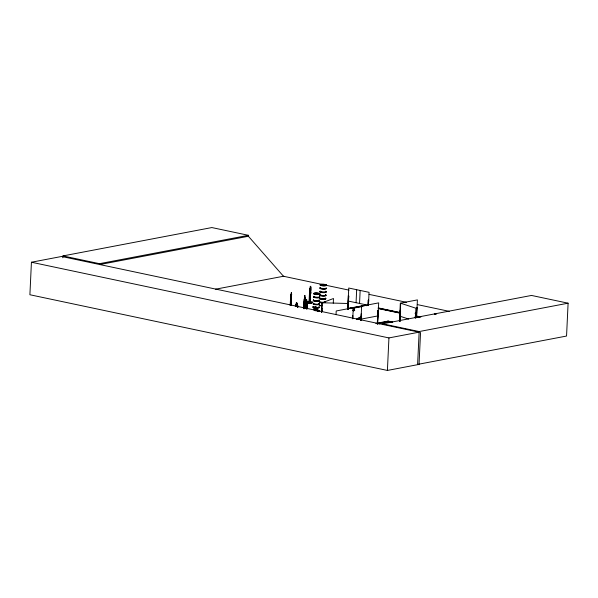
<?xml version="1.0" encoding="UTF-8"?>
<svg xmlns="http://www.w3.org/2000/svg" width="598" height="598" viewBox="0 0 598 598"><rect width="100%" height="100%" fill="white"/><g stroke="black" fill="none" stroke-linecap="round" stroke-linejoin="round"><path stroke-width="0.9" d="M304.434 308.695L304.928 297.49C305.249 295.704 304.367 307.723 304.09 302.708M304.128 304.225L304.143 302.708M321.791 308.762L321.687 308.105L321.926 310.938M31.432 262.23L388.939 337.922L419.138 332.167L61.631 256.475L31.432 262.23L29.9 294.747L387.407 370.439L417.606 364.683L419.168 331.554L568.1 303.193L566.553 336.046L417.613 364.414M62.827 257.775L62.917 255.929L211.849 227.561L248.439 235.313L248.394 236.262L283.474 276.254L321.724 284.356M248.439 235.313L99.507 263.681L99.462 264.622L248.394 236.262M290.172 305.458L290.68 296.085M290.344 305.473L290.942 294.537L290.411 305.384M291.39 297.453L290.957 299.172L291.458 292.415L291.532 294.463M291.174 294.328L291.248 292.728M290.837 305.556L291.233 297.191M290.912 305.473L291.398 294.62L291.017 297.894L291.256 297.61M291.428 294.089L291.51 292.422M291.009 305.571L291.615 294.276L291.301 300.278L290.635 300.996L291.301 300.226M295.352 306.52L295.457 304.778L296.242 304.539M295.816 306.468L296.369 302.932L296.219 306.625M297.445 305.585L297.169 303.246L297.042 305.429L296.287 305.13M297.744 307.462L297.595 305.07L295.771 304.33M297.797 307.454L297.879 305.742L297.071 304.838M303.649 308.68L304.15 299.306M303.821 308.695L304.584 297.557L304.457 298.282M303.881 308.605L304.345 298.439M304.285 304.001L304.868 295.644L304.606 295.995M304.808 295.704L304.434 297.767M304.27 308.68L304.816 295.636M304.95 308.037L305.369 302.453L305.286 308.12M305.384 307.469L305.443 301.467L305.122 308.127M306.722 301.594L306.497 306.4L305.899 306.094L305.645 304.651L306.139 299.628L306.796 299.994M306.183 299.628L306.819 299.957L306.677 301.601L307.282 302.461L307.013 309.009M306.677 308.919L306.938 303.35M306.849 309.009L307.095 303.343M309.629 289.933L309.002 302.954L310.28 301.676M309.33 302.88L309.846 288.976L310.302 288.109M309.248 302.954L310.048 288.311C311.7 288.057 310.07 284.379 310.818 288.258L310.183 302.162L310.519 293.693M310.257 288.146L310.325 286.502L310.085 292.953L310.676 291.248M310.654 290.905L310.736 289.043M310.213 302.147L310.863 287.616M314.309 310.467L315.139 306.894L315.034 308.501L313.636 308.83M315.011 310.579L315.086 309.084L316.387 309.301L316.32 310.796M315.243 310.908L315.266 310.369L316.11 310.504M315.109 306.901L316.536 307.125L316.439 308.732L317.837 309.525L317.68 311.252M317.022 310.908L316.536 307.125M321.365 311.685L321.575 309.495L321.5 309.943M321.462 312.051L321.903 302.76L348.342 303.507M321.575 311.797L321.642 310.31L321.709 312.104M321.575 310.145L321.739 308.112M321.814 312.051L322.255 302.767L333.482 298.507L333.265 303.156M336.031 314.683L336.203 310.967L353.276 307.716L352.753 318.861M347.752 306.692L348.365 295.928M347.767 308.972L348.739 288.019L369.056 292.325L368.435 305.6M347.916 309.024L347.67 308.493M348.081 309.076L348.709 295.995L348.141 309.017M349.195 308.583L347.662 308.665M347.715 308.927L349.262 308.359L347.64 308.68M352.357 318.33L352.775 315.587L352.648 318.278M352.491 318.36L352.484 315.647M353.201 310.788L354.681 310.489L353.044 310.115M356.057 302.708L356.67 289.701M359.548 303.448L360.16 290.441M360.833 320.266L361.416 313.943L361.252 320.236M360.968 320.289L361.633 306.124L378.706 302.872L377.488 323.832L377.644 323.271M361.117 320.207L361.416 313.943M364.84 305.72L364.855 305.316L366.671 305.698M367.979 305.548L368.338 300.151L368.084 305.526M368.323 305.623L368.689 300.226L368.233 300.174M375.798 323.286L379.633 323.907M377.271 323.817L377.914 310.803L378.332 310.773L377.914 310.803M377.398 323.847L378.048 310.833M378.198 310.743L377.615 323.802L376.875 323.645M382.541 324.422L382.571 323.81L531.502 295.442L568.1 303.193M392.722 322.053L388.184 321.089L388.169 321.5L390.89 322.075M387.407 370.439L388.939 337.922M399.359 320.879L399.823 311.035L400.241 311.005L400.159 312.799M399.494 320.909L400.331 303.156L417.404 299.904L416.567 317.658M399.643 320.827L399.942 314.555M400.025 312.769L400.241 311.005M399.778 320.857L400.077 314.585M399.86 320.984L400.697 303.238L415.909 308.232L415.453 317.927M400.002 320.976L400.466 311.124L400.264 321.059M400.122 321.074L400.585 311.222M415.191 317.844L415.416 316.036L415.333 317.83M415.595 317.912L415.677 316.125L415.281 316.05M416.148 317.688L416.612 307.835L417.03 307.813L416.612 307.835M416.275 317.71L416.739 307.865M416.432 317.628L416.896 307.783M420.551 332.413L419.026 364.66L417.74 364.391M353.104 308.785C352.416 304.546 355.496 310.967 353.276 310.609L353.411 307.357L353.994 310.437M291.465 298.581L291.301 300.278M304.726 300.674L304.36 302.401L304.315 301.272M311.446 303.223L307.409 302.85M306.834 308.239C307.35 304.292 307.409 310.497 305.354 307.424M317.867 293.521L318.741 293.67L317.972 293.633M324.692 284.663L324.303 284.872L324.901 284.902M324.445 284.76L325.125 284.738L324.34 284.82M349.217 308.575L347.445 308.889M305.414 301.504L305.645 301.018L306.079 301.295M304.076 304.218L304.629 303.492M290.942 294.582L291.555 293.82L291.66 294.313M310.332 286.547L310.751 286.21M309.742 294.769L310.616 294.074L310.818 292.377L310.556 294.022L309.742 294.769L309.659 293.244M307.858 301.751L312.709 302.222M309.353 302.401L310.198 301.826M309.144 302.513L310.026 301.811M309.218 302.954L310.332 302.072M312.702 302.192L307.813 301.758M321.896 285.508L321.373 285.493L321.881 285.478M315.206 294.291L315.101 294.149M314.952 294.186L315.206 294.081M318.442 293.528L317.83 293.573M356.655 319.011L361.581 316.379M357.454 318.981L361.558 316.783M356.752 319.556L361.67 316.918M357.552 319.519L361.655 317.329M377.316 323.324L377.42 323.369M377.293 323.795L377.719 323.78M315.026 309.996L316.409 310.235M314.129 308.351L317.396 308.927L317.837 309.525M313.606 309.824L313.905 309.914M317.403 310.444L317.702 310.534M321.373 285.493L321.806 285.455M324.916 284.678L324.602 284.76M324.579 284.962L325.222 284.947M314.541 304.479L314.854 304.442M361.551 313.972L361.132 313.995M215.601 289.185L283.818 276.186M365.483 305.197L347.782 308.568L365.595 305.473M351.362 308.291L362.141 306.236M352.999 308.276L361.984 306.565M353.313 310.788L354.681 310.526M361.02 319.13L378.093 315.879M414.99 313.255L416.791 312.911M376.897 323.241L388.184 321.089M377.637 323.398L388.304 321.365L388.289 321.776L378.504 323.638M415.535 316.14L420.282 317.052M307.305 302.453L307.178 301.781L305.645 301.018M348.014 308.553L347.797 308.456M436.196 313.995L434.619 314.01M434.664 314.062L436.144 314.047M318.435 293.73L317.874 293.67M321.978 310.676L321.53 310.661M321.851 310.257L321.522 309.495M353.224 307.379L353.403 309.54M352.97 310.25L353.799 310.347M290.628 299.493L290.688 300.996M306.669 302.498L311.513 303.186L307.462 302.79M348.253 295.943L348.709 295.995M326.276 285.321L349.053 290.142M369.086 294.38L406.431 302.289M417.359 304.599L449.24 311.349M348.126 301.026L368.443 305.331M378.198 307.888L400.002 312.507M415.453 315.774L420.902 316.933M378.489 308.202L399.382 312.627M378.183 308.299L399.987 312.911M415.431 316.185L417.247 316.566M378.467 308.605L399.367 313.031M415.722 316.492L419.355 317.261M392.101 322.173L387.564 321.208L387.541 321.619L392.079 322.576M62.917 255.929L99.507 263.681M382.571 323.81L419.168 331.554M400.084 316.245L408.539 319.018M296.316 302.932L297.169 303.246M296.339 302.999L297.139 303.291M296.997 303.507L296.511 303.313L296.967 304.038M304.786 297.303L304.868 297.684M353.956 310.526L353.403 307.365L353.695 310.594M321.799 310.078L321.844 310.781M318.988 300.577A3.102 0.613 2.7 0 1 316.716 301.437A3.102 0.613 2.7 0 1 313.636 300.428M319.033 300.36A3.147 0.62 2.7 0 1 316.731 301.235A3.147 0.62 2.7 0 1 313.606 300.211M318.839 303.582A3.095 0.613 2.7 0 1 316.574 304.442A3.095 0.613 2.7 0 1 313.502 303.433M318.846 303.373A3.095 0.613 2.7 0 1 316.581 304.233A3.095 0.613 2.7 0 1 313.516 303.223M319.586 296.937A3.147 0.62 2.7 0 1 316.484 297.632A3.147 0.62 2.7 0 1 313.771 296.623M319.011 299.972A3.102 0.613 2.7 0 1 316.746 300.831A3.102 0.613 2.7 0 1 313.666 299.822M319.698 297.311A3.102 0.613 2.7 0 1 316.477 297.834A3.102 0.613 2.7 0 1 313.569 296.982M319.04 300.181A3.147 0.62 2.7 0 1 316.738 301.056A3.147 0.62 2.7 0 1 313.614 300.024M319.594 296.75A3.147 0.62 2.7 0 1 316.91 297.468A3.147 0.62 2.7 0 1 313.539 296.578M319.556 296.541A3.102 0.613 2.7 0 1 316.91 297.243A3.102 0.613 2.7 0 1 313.591 296.376M319.108 310.923A3.147 0.62 2.7 0 1 318.824 311.229M319.197 304.076A3.095 0.613 2.7 0 1 316.155 304.763A3.095 0.613 2.7 0 1 313.487 303.769M318.846 303.724A3.11 0.613 2.7 0 1 316.566 304.591A3.11 0.613 2.7 0 1 313.479 303.575M319.1 307.163A3.147 0.62 2.7 0 1 316.417 307.88M315.595 307.835A3.147 0.62 2.7 0 1 313.733 306.737M319.078 310.526A3.102 0.613 2.7 0 1 317.052 311.065M319.048 307.372A3.102 0.613 2.7 0 1 316.402 308.075M315.595 308.03A3.102 0.613 2.7 0 1 313.083 307.208M313.33 307.066A3.102 0.613 2.7 0 1 313.763 306.953M319.115 310.736A3.147 0.62 2.7 0 1 317.785 311.244M319.108 306.983A3.147 0.62 2.7 0 1 316.424 307.693M315.602 307.649A3.147 0.62 2.7 0 1 313.741 306.55M319.07 306.774A3.102 0.613 2.7 0 1 316.432 307.477M315.624 307.432A3.102 0.613 2.7 0 1 313.793 306.348M319.055 311.132A3.11 0.613 2.7 0 1 319.018 311.289M325.499 291.831A3.102 0.613 2.7 0 1 323.234 292.691A3.102 0.613 2.7 0 1 320.154 291.675M325.551 291.615A3.147 0.62 2.7 0 1 323.249 292.489A3.147 0.62 2.7 0 1 320.124 291.465M325.731 294.993A3.095 0.613 2.7 0 1 323.877 295.696A3.095 0.613 2.7 0 1 319.915 295.15M325.738 294.799A3.095 0.613 2.7 0 1 323.496 295.502A3.11 0.613 2.7 0 1 319.728 294.859M319.751 294.784A3.095 0.613 2.7 0 0 323.496 295.502A3.11 0.613 2.7 0 0 325.753 294.866M326.276 288.356A3.147 0.62 2.7 0 1 322.591 288.856A3.147 0.62 2.7 0 1 320.289 287.877M325.529 291.226A3.102 0.613 2.7 0 1 323.264 292.086A3.102 0.613 2.7 0 1 320.184 291.077M326.216 288.565A3.102 0.613 2.7 0 1 322.591 289.058A3.102 0.613 2.7 0 1 320.326 288.087M325.559 291.428A3.147 0.62 2.7 0 1 323.256 292.302A3.147 0.62 2.7 0 1 320.132 291.278M326.284 288.169A3.147 0.62 2.7 0 1 322.606 288.67A3.147 0.62 2.7 0 1 320.304 287.69M326.246 287.959A3.102 0.613 2.7 0 1 322.621 288.453A3.102 0.613 2.7 0 1 320.356 287.489M325.708 295.33A3.095 0.613 2.7 0 1 323.473 296.032A3.095 0.613 2.7 0 1 319.728 295.322M325.738 295.128A3.11 0.613 2.7 0 1 323.488 295.838A3.11 0.613 2.7 0 1 319.721 295.12M325.618 298.417A3.147 0.62 2.7 0 1 324.109 299.112A3.147 0.62 2.7 0 1 320.079 298.738M325.319 302.08A3.11 0.613 2.7 0 1 324.288 302.274M323.57 302.319A3.11 0.613 2.7 0 1 319.594 301.773M325.05 301.452A3.11 0.613 2.7 0 1 325.424 301.616M325.559 298.626A3.102 0.613 2.7 0 1 323.705 299.329A3.102 0.613 2.7 0 1 319.736 298.783M325.626 298.23A3.147 0.62 2.7 0 1 323.742 298.948A3.147 0.62 2.7 0 1 319.713 298.395M325.589 298.028A3.102 0.613 2.7 0 1 323.735 298.731A3.102 0.613 2.7 0 1 319.766 298.178M323.578 302.536A3.147 0.62 2.7 0 1 319.362 301.811M323.563 302.723A3.147 0.62 2.7 0 1 319.354 301.997M321.941 302.872A3.102 0.613 2.7 0 1 319.392 302.207M321.814 305.675A3.087 0.613 2.7 0 1 319.28 305.01M321.799 305.884A3.11 0.613 2.7 0 1 319.242 305.212M306.101 301.826L305.959 304.816L306.557 305.115L306.699 302.132L306.101 301.826M306.296 300.017L306.654 300.742L306.296 300.017M310.287 288.685L310.145 291.675L310.631 288.408L310.287 288.685M315.408 307.26L315.378 307.791L316.222 307.933L316.245 307.394L315.408 307.26M314.795 293.992A3.095 0.613 2.7 0 0 319.833 293.857A3.095 0.613 2.7 0 0 315.729 292.99A3.095 0.613 2.7 0 0 314.795 293.992M314.78 294.306A3.095 0.613 2.7 0 0 319.818 294.171A3.095 0.613 2.7 0 0 315.714 293.304A3.095 0.613 2.7 0 0 314.78 294.306M314.78 294.119A3.11 0.613 2.7 0 0 319.84 293.977A3.11 0.613 2.7 0 0 315.722 293.11A3.11 0.613 2.7 0 0 314.78 294.119M321.313 285.246A3.095 0.613 2.7 0 0 326.344 285.111A3.095 0.613 2.7 0 0 322.247 284.244A3.095 0.613 2.7 0 0 321.313 285.246M321.298 285.545A3.095 0.613 2.7 0 0 326.336 285.41A3.095 0.613 2.7 0 0 322.232 284.543A3.095 0.613 2.7 0 0 321.298 285.545A3.095 0.613 2.7 0 0 326.336 285.418A3.095 0.613 2.7 0 0 322.232 284.551A3.095 0.613 2.7 0 0 321.298 285.552M321.298 285.358A3.11 0.613 2.7 0 0 326.359 285.224A3.11 0.613 2.7 0 0 322.24 284.349A3.11 0.613 2.7 0 0 321.298 285.358"/></g></svg>
